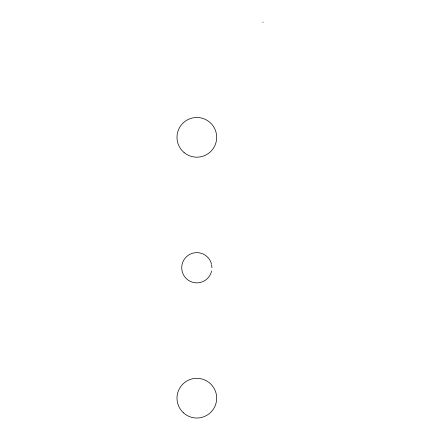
<?xml version="1.0" encoding="UTF-8"?>
<svg xmlns="http://www.w3.org/2000/svg" width="440" height="440" viewBox="0 0 440 440"><rect width="100%" height="100%" fill="white"/><g stroke="black" fill="none" stroke-linecap="round" stroke-linejoin="round"><path stroke-width="0.66" d="M211.536 270.963L211.442 271.667A15.12 15.12 0 0 1 188.166 280.137A15.12 15.12 0 0 1 188.166 255.365A15.12 15.12 0 0 1 211.442 263.841M211.536 264.539L211.959 267.751M262.994 22L262.994 22.457M183.365 412.742A19.844 19.844 0 0 0 216.194 402.55A19.844 19.844 0 0 0 190.955 379.214A19.844 19.844 0 0 0 183.365 412.742M184.085 152.543A19.844 19.844 0 0 0 216.387 140.773A19.844 19.844 0 0 0 190.042 118.69A19.844 19.844 0 0 0 184.085 152.543"/></g></svg>
